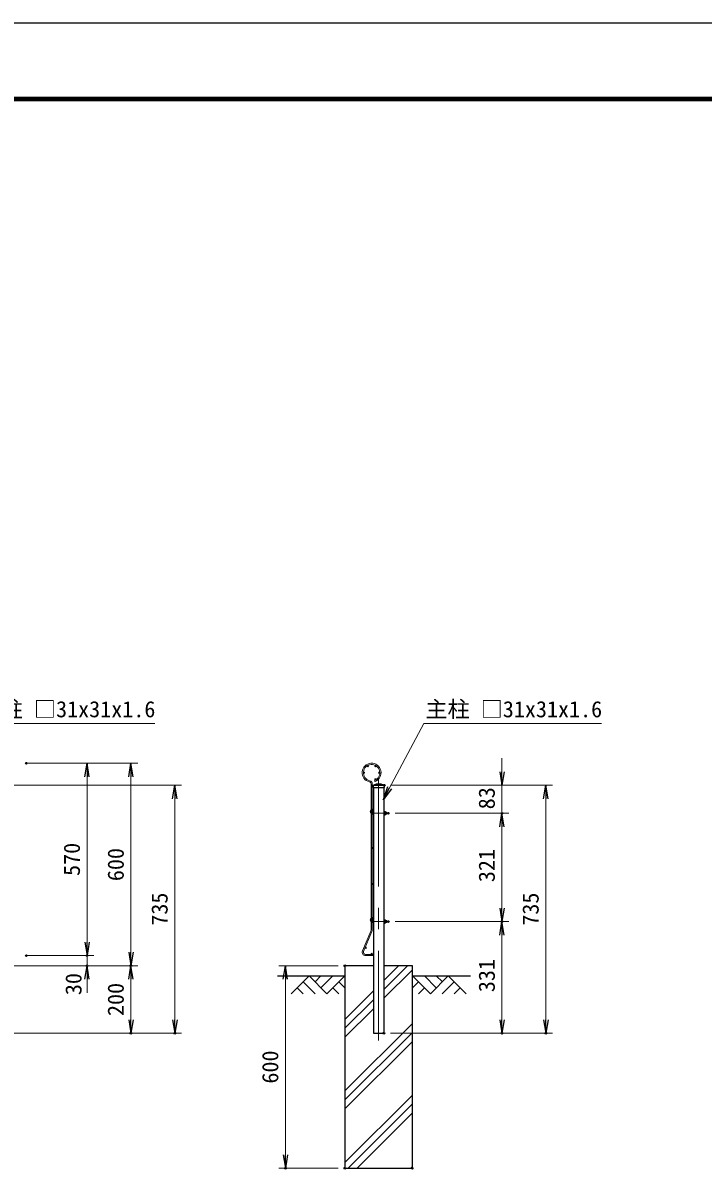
# Model space of a CAD drawing. Units: millimetres, scale not verified. Extents: x -4200 to 4200, y -2970 to 2970.
# Drawn here: x -735 to 1281, y -435 to 2970 of the extents above; entities that cross this region are included whole.
import ezdxf
from ezdxf.enums import TextEntityAlignment as Align

# ---------------------------------------------------------------- set-up
doc = ezdxf.new("R2010")
doc.units = ezdxf.units.MM
doc.header["$LTSCALE"] = 10
doc.header["$PDMODE"] = 32
doc.header["$PDSIZE"] = 5
doc.linetypes.add('USER1', pattern=[50.8, 31.75, -6.35, 6.35, -6.35])
for name, color, linetype, lineweight in [('0-0_D-BGD', 7, 'Continuous', 25), ('0-1_D-STR4', 7, 'Continuous', 25), ('0-2_D-STR-DIM', 7, 'Continuous', 13), ('0-3_D-STR3', 3, 'Continuous', 13), ('0-4_D-BMK', 2, 'USER1', 13), ('0-5_D-STR1', 1, 'Continuous', 25), ('0-6_D-STR2', 7, 'Continuous', 13), ('0-7_D-DCR-HCH', 7, 'Continuous', 13), ('0-A_D-STR-TXT', 7, 'Continuous', 13), ('0-C_D-TTL', 7, 'Continuous', 25)]:
    doc.layers.add(name, color=color, linetype=linetype, lineweight=lineweight)
doc.layers.add('0-8_0', color=7, linetype='Continuous')
doc.layers.add('0-9_Defpoints', color=7, linetype='Continuous')
doc.styles.add('ＭＳ ゴシック', font='')
doc.styles.get('ＭＳ ゴシック').set_extended_font_data('MS Gothic')

# ---------------------------------------------------------------- blocks, each defined once
blk = doc.blocks.new('_Open')
at = {"layer": '0-8_0'}
blk.add_line((-10, 1.667), (0, 0), dxfattribs=at)
blk.add_lwpolyline([(-10, -1.667), (0, 0), (-10, 0)], dxfattribs=at)

msp = doc.modelspace()

# ---------------------------------------------------------------- linework, layer by layer
at = {"layer": '0-0_D-BGD'}
for p, q in [((19.37, 146.38), (219.37, 146.38)), ((419.37, 146.38), (591.9, 146.38))]:
    msp.add_line(p, q, dxfattribs=at)
at = {"layer": '0-1_D-STR4'}
msp.add_lwpolyline([(303.87, 176.38), (219.37, 176.38), (219.37, -423.62), (419.37, -423.62), (419.37, 176.38), (334.87, 176.38)], dxfattribs=at)
at = {"layer": '0-2_D-STR-DIM'}
for p, q in [((684.87, 751.38), (684.87, 791.38)), ((-724.99, 776.38), (-524.99, 776.38)), ((-704.99, 776.38), (-394.99, 776.38)), ((-544.99, 736.38), (-544.99, 246.38)), ((-414.99, 736.38), (-414.99, 216.38)), ((-963.95, 711.38), (-264.99, 711.38)), ((355.87, 711.38), (704.87, 711.38)), ((355.87, 711.38), (834.87, 711.38)), ((684.87, 711.38), (684.87, 628.38)), ((-284.99, 671.38), (-284.99, 16.38)), ((814.87, 671.38), (814.87, 16.38)), ((368.2, 628.38), (704.87, 628.38)), ((368.2, 628.38), (704.87, 628.38)), ((684.87, 588.38), (684.87, 548.38)), ((684.87, 588.38), (684.87, 347.38)), ((368.2, 307.38), (704.87, 307.38)), ((368.2, 307.38), (704.87, 307.38)), ((-544.99, 246.38), (-544.99, 286.38)), ((684.87, 267.38), (684.87, 16.38)), ((-724.99, 206.38), (-524.99, 206.38)), ((-704.99, 206.38), (-524.99, 206.38)), ((-544.99, 206.38), (-544.99, 176.38)), ((-880.45, 176.38), (-524.99, 176.38)), ((-880.45, 176.38), (-394.99, 176.38)), ((-860.45, 176.38), (-394.99, 176.38)), ((199.37, 176.38), (22.97, 176.38)), ((-544.99, 136.38), (-544.99, 96.38)), ((-414.99, 136.38), (-414.99, 16.38)), ((42.97, 136.38), (42.97, -383.62)), ((-964.95, -23.62), (-394.99, -23.62)), ((-964.95, -23.62), (-264.99, -23.62)), ((354.87, -23.62), (704.87, -23.62)), ((354.87, -23.62), (834.87, -23.62)), ((199.37, -423.62), (22.97, -423.62))]:
    msp.add_line(p, q, dxfattribs=at)
at = {"layer": '0-3_D-STR3'}
for p, q in [((296.24, 638.27), (296.67, 638.84)), ((303.37, 639.09), (300.27, 641.43)), ((300.39, 635.14), (303.37, 639.09)), ((302.47, 630.98), (303.87, 630.98)), ((302.47, 625.78), (303.87, 625.78)), ((339, 633.9), (334.87, 633.9)), ((334.87, 633.9), (334.87, 622.85)), ((339, 631.14), (334.87, 631.14)), ((339, 625.61), (334.87, 625.61)), ((339, 622.85), (334.87, 622.85)), ((339.5, 632.53), (339.5, 624.04)), ((339.5, 625.78), (343.51, 625.78)), ((296.24, 317.27), (296.67, 317.84)), ((303.37, 318.09), (300.27, 320.43)), ((300.39, 314.14), (303.37, 318.09)), ((302.47, 309.98), (303.87, 309.98)), ((334.87, 312.9), (334.87, 301.85)), ((339, 312.9), (334.87, 312.9)), ((339, 310.14), (334.87, 310.14)), ((339.5, 311.53), (339.5, 303.04)), ((302.47, 304.78), (303.87, 304.78)), ((339, 304.61), (334.87, 304.61)), ((339, 301.85), (334.87, 301.85)), ((339.5, 304.78), (343.51, 304.78))]:
    msp.add_line(p, q, dxfattribs=at)
for points in [[(339.5, 630.98), (343.51, 630.98), (343.51, 625.78)], [(339.5, 309.98), (343.51, 309.98), (343.51, 304.78)]]:
    msp.add_lwpolyline(points, dxfattribs=at)
for centre, radius, start, end in [((302.47, 633.58), 7.8, 143, 221.96156), ((302.47, 633.58), 2.6, 143, 147.797), ((302.47, 633.58), 2.6, 212.203, 270), ((302.47, 633.58), 7.8, 253.6171, 270), ((334.84, 625.59), 0.031, 40.87793, 319.12207), ((331.62, 628.38), 7.88, 339.48158, 20.51842), ((337.38, 624.23), 2.13, 319.53759, 40.46241), ((337.35, 632.52), 2.16, 320.19668, 39.80332), ((340.47, 628.38), 4, 319.4584, 40.5416), ((302.47, 312.58), 7.8, 143, 221.96156), ((302.47, 312.58), 2.6, 143, 147.797), ((302.47, 312.58), 2.6, 212.203, 270), ((331.62, 307.38), 7.88, 339.48158, 20.51842), ((337.35, 311.52), 2.16, 320.19668, 39.80332), ((340.47, 307.38), 4, 319.4584, 40.5416), ((302.47, 312.58), 7.8, 253.6171, 270), ((334.84, 304.59), 0.031, 40.87793, 319.12207), ((337.38, 303.23), 2.13, 319.53759, 40.46241)]:
    msp.add_arc(centre, radius, start, end, dxfattribs=at)
at = {"layer": '0-4_D-BMK'}
for p, q in [((319.37, 728.88), (319.37, -45.38)), ((302.47, 628.38), (348.2, 628.38)), ((302.47, 307.38), (348.2, 307.38))]:
    msp.add_line(p, q, dxfattribs=at)
at = {"layer": '0-5_D-STR1'}
for p, q in [((302.87, 711.38), (313.37, 715.38)), ((313.37, 715.38), (325.37, 715.38)), ((325.37, 715.38), (335.87, 711.38)), ((302.87, 711.38), (335.87, 711.38)), ((302.87, 711.38), (302.87, 704.38)), ((302.87, 704.38), (335.87, 704.38)), ((303.87, 704.38), (303.87, -23.62)), ((334.87, 704.38), (334.87, -23.62)), ((335.87, 711.38), (335.87, 704.38)), ((303.87, -23.62), (334.87, -23.62))]:
    msp.add_line(p, q, dxfattribs=at)
at = {"layer": '0-6_D-STR2'}
for p, q in [((307.31, 725.63), (308.61, 722.28)), ((296.67, 714.97), (296.67, 632.38)), ((300.27, 714.97), (300.27, 632.38)), ((296.67, 632.38), (296.67, 311.38)), ((300.27, 632.38), (300.27, 311.38)), ((296.67, 281.43), (296.67, 311.38)), ((300.27, 281.43), (300.27, 311.38)), ((271.26, 220.28), (296.16, 278.93)), ((274.58, 218.88), (299.47, 277.53)), ((302.27, 209.98), (280.47, 209.98)), ((302.27, 206.38), (280.47, 206.38)), ((302.27, 209.98), (302.27, 206.38))]:
    msp.add_line(p, q, dxfattribs=at)
for centre in [(275.87, 748.38), (287.17, 767.95), (309.77, 767.95), (321.07, 748.38), (309.77, 728.8), (302.07, 632.38), (302.07, 525.38), (302.07, 418.38), (302.07, 311.38), (281, 229.4), (298.77, 211.78)]:
    msp.add_circle(centre, 1.8, dxfattribs=at)
for centre, radius, start, end in [((298.47, 748.38), 28, 291.25, 256.20952), ((298.47, 748.38), 24.4, 291.25, 256.20952), ((290.27, 714.97), 6.4, 0, 76.20952), ((290.27, 714.97), 10, 0, 76.20952), ((290.27, 281.43), 6.4, 337, 0), ((290.27, 281.43), 10, 337, 0), ((280.47, 216.38), 10, 157, 270), ((280.47, 216.38), 6.4, 157, 270)]:
    msp.add_arc(centre, radius, start, end, dxfattribs=at)
at = {"layer": '0-7_D-DCR-HCH'}
for p, q in [((334.87, 106.46), (404.78, 176.38)), ((334.87, 132.98), (378.27, 176.38)), ((112.94, 146.38), (59.73, 93.16)), ((112.94, 146.38), (166.15, 93.16)), ((130.68, 128.64), (148.42, 146.38)), ((148.42, 110.9), (183.89, 146.38)), ((166.15, 93.16), (219.37, 146.38)), ((334.87, 79.94), (419.37, 164.44)), ((472.58, 93.16), (419.37, 146.38)), ((490.32, 110.9), (454.84, 146.38)), ((525.79, 146.38), (472.58, 93.16)), ((508.15, 128.55), (490.32, 146.38)), ((525.79, 146.38), (579, 93.16)), ((77.47, 110.9), (95.29, 93.16)), ((95.21, 128.64), (130.84, 93.16)), ((183.89, 110.9), (201.71, 93.16)), ((201.63, 128.64), (219.37, 110.98)), ((437.1, 128.64), (419.37, 110.98)), ((454.84, 110.9), (437.02, 93.16)), ((543.53, 128.64), (507.89, 93.16)), ((561.27, 110.9), (543.45, 93.16)), ((219.37, 17.48), (303.87, 101.98)), ((219.37, -9.04), (303.87, 75.46)), ((219.37, -35.56), (303.87, 48.94)), ((219.37, -194.66), (419.37, 5.34)), ((219.37, -221.17), (419.37, -21.17)), ((219.37, -247.69), (419.37, -47.69)), ((219.37, -406.79), (419.37, -206.79)), ((229.05, -423.62), (419.37, -233.31)), ((255.56, -423.62), (419.37, -259.82)), ((414.66, -423.62), (419.37, -418.92))]:
    msp.add_line(p, q, dxfattribs=at)
at = {"layer": '0-9_Defpoints'}
for p in [(-724.99, 776.38), (335.87, 711.38), (348.2, 628.38), (684.87, 628.38), (348.2, 307.38), (684.87, 307.38), (-724.99, 206.38), (-544.99, 206.38), (-544.99, 176.38), (-414.99, 176.38), (219.37, 176.38), (-414.99, -23.62), (-284.99, -23.62), (334.87, -23.62), (684.87, -23.62), (814.87, -23.62), (42.97, -423.62), (219.37, -423.62), (219.37, -423.62), (419.37, -423.62)]:
    msp.add_point(p, dxfattribs=at)
at = {"layer": '0-A_D-STR-TXT'}
for points in [[(-344.06, 893.89), (-871.3, 893.89), (-991.09, 670.25)], [(980.33, 893.89), (453.09, 893.89), (333.3, 670.25)]]:
    msp.add_lwpolyline(points, dxfattribs=at)
at = {"layer": '0-C_D-TTL', "color": 2}
msp.add_lwpolyline([(-4200, 2970), (4200, 2970), (4200, -2970), (-4200, -2970)], close=True, dxfattribs=at)
at = {"layer": '0-C_D-TTL'}
for points in [[(-3930, 2750), (3930, 2750), (3930, -2750), (-3930, -2750)], [(-3927.5, 2747.5), (3927.5, 2747.5), (3927.5, -2747.5), (-3927.5, -2747.5)], [(-3925, 2745), (3925, 2745), (3925, -2745), (-3925, -2745)], [(-3922.5, 2742.5), (3922.5, 2742.5), (3922.5, -2742.5), (-3922.5, -2742.5)], [(-3920, 2740), (3920, 2740), (3920, -2740), (-3920, -2740)]]:
    msp.add_lwpolyline(points, close=True, dxfattribs=at)

# ---------------------------------------------------------------- block references
at = {"layer": '0-2_D-STR-DIM', "xscale": 4, "yscale": 4}
for p, rotation in [((-544.99, 776.38), 90), ((-414.99, 776.38), 90), ((684.87, 711.38), 270), ((-284.99, 711.38), 90), ((814.87, 711.38), 90), ((684.87, 628.38), 90), ((684.87, 628.38), 90), ((684.87, 307.38), 270), ((684.87, 307.38), 90), ((-544.99, 206.38), 270), ((-544.99, 206.38), 270), ((-414.99, 176.38), 270), ((-544.99, 176.38), 90), ((-414.99, 176.38), 90), ((42.97, 176.38), 90), ((-414.99, -23.62), 270), ((-284.99, -23.62), 270), ((684.87, -23.62), 270), ((814.87, -23.62), 270), ((42.97, -423.62), 270)]:
    msp.add_blockref('_Open', p, dxfattribs=dict(at, rotation=rotation))
at = {"layer": '0-A_D-STR-TXT', "xscale": 4, "yscale": 4, "rotation": 241.82519}
msp.add_blockref('_Open', (332.36, 668.48), dxfattribs=at)

# ---------------------------------------------------------------- texts
at = {"layer": '0-2_D-STR-DIM', "style": 'ＭＳ ゴシック'}
for s, p in [('83', (678.04, 640)), ('570', (-551.74, 442.5)), ('600', (-421.74, 427.13)), ('321', (678.12, 424.08)), ('735', (-291.74, 295.03)), ('735', (808.12, 295.03)), ('331', (678.12, 98.08)), ('30', (-546.86, 89.29)), ('200', (-421.74, 27.38)), ('600', (36.23, -172.87))]:
    msp.add_text(s, height=48.09, rotation=90, dxfattribs=at).set_placement(p, align=Align.BOTTOM_LEFT)
at = {"layer": '0-A_D-STR-TXT', "style": 'ＭＳ ゴシック'}
for p in [(-866.45, 898.15), (457.94, 898.15)]:
    msp.add_text('主柱 □31x31x1.6', height=48.09, dxfattribs=at).set_placement(p, align=Align.BOTTOM_LEFT)

doc.saveas('drawing.dxf')
